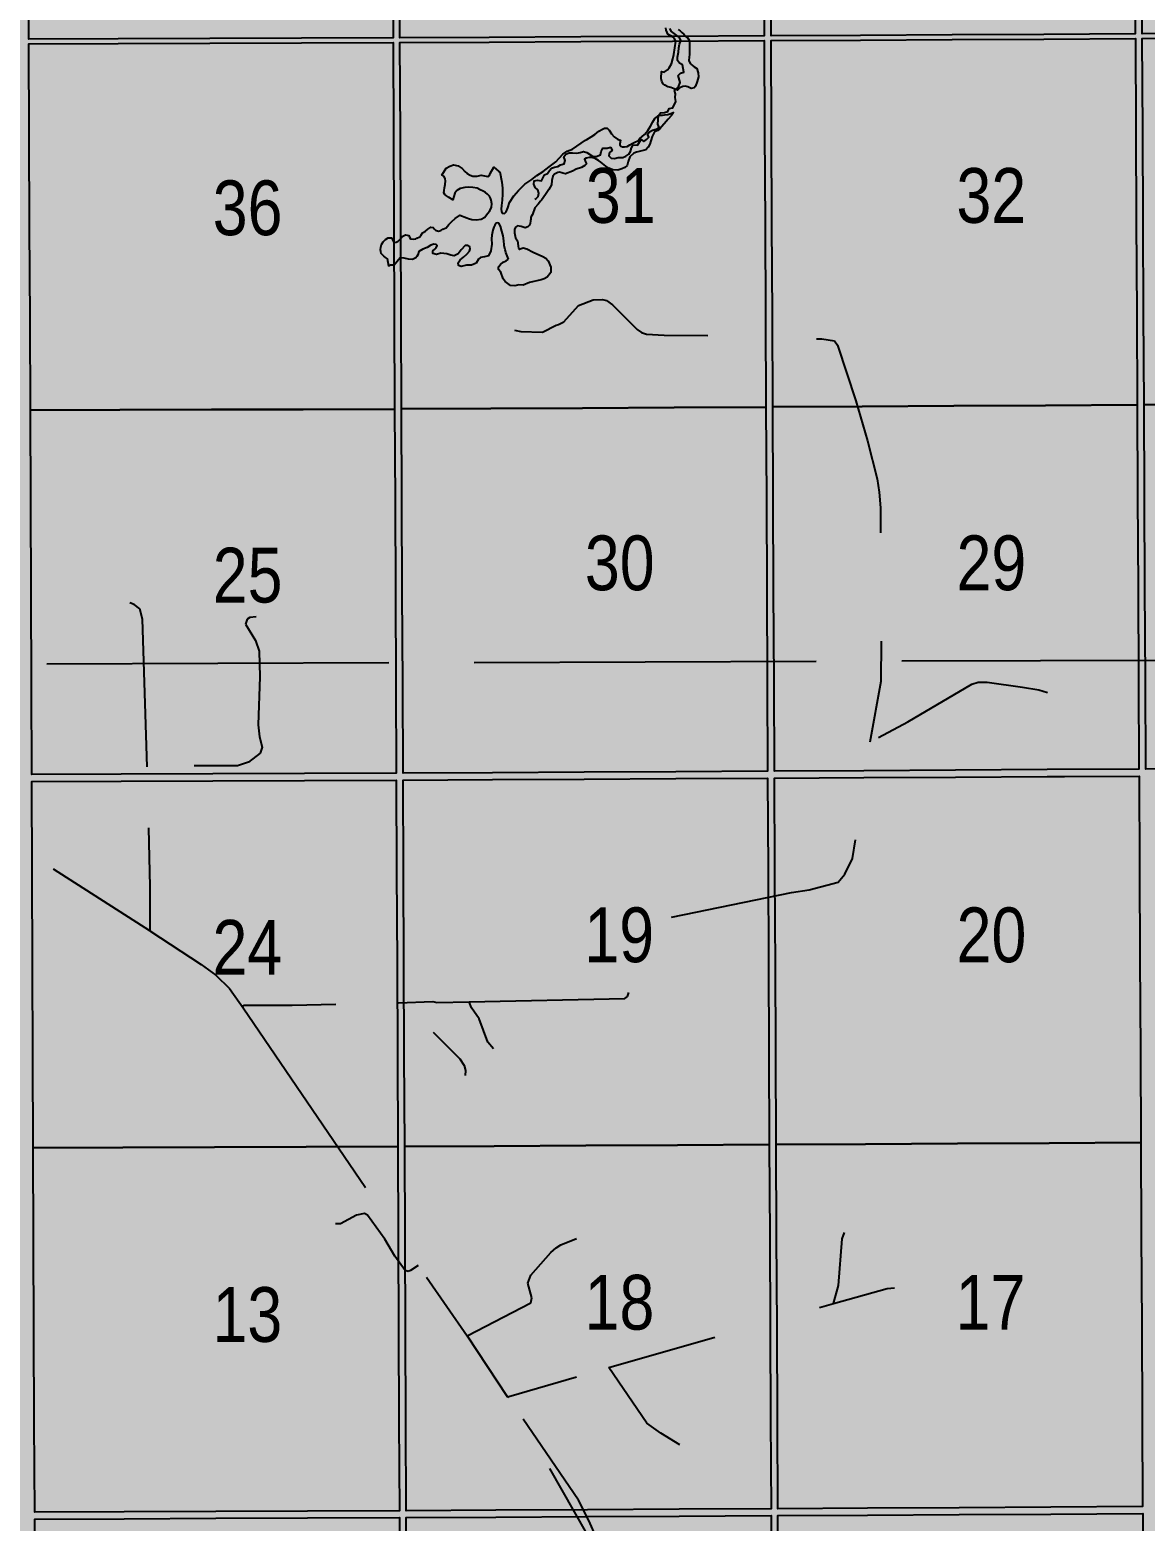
# Model space of a CAD drawing. Extents: x 507565 to 531726, y 6009554 to 6022365.
# Drawn here: x 523533.1 to 523696.1, y 6014925.7 to 6015143.7 of the extents above; entities that cross this region are included whole.
import ezdxf

# ---------------------------------------------------------------- set-up
doc = ezdxf.new("R2010")
doc.units = 0
doc.header["$LTSCALE"] = 5
doc.linetypes.add('DASHED2', pattern=[9.525, 6.35, -3.175])
doc.linetypes.add('foc-UNSURVEYED', pattern=[12.5, 10, -2.5])
for name, color, linetype in [('L-USEC', 7, 'foc-UNSURVEYED'), ('Quarters', 8, 'Continuous'), ('RoadSeg', 57, 'DASHED2'), ('T-WATER', 160, 'Continuous')]:
    doc.layers.add(name, color=color, linetype=linetype)
doc.layers.add('ROUTE-MAP-BACKGROUND-H', color=7, linetype='Continuous', true_color=0xf0ebff)
doc.styles.add('120', font='ARIALN.TTF', dxfattribs={"height": 13})

msp = doc.modelspace()

# ---------------------------------------------------------------- hatches: boundary and pattern name
at = {"layer": 'ROUTE-MAP-BACKGROUND-H'}
h = msp.add_hatch(color=256, dxfattribs=at)
h.dxf.hatch_style = 1
h.paths.add_polyline_path([(523871.081, 6016124.178), (523873.071, 6015800.356), (523917.515, 6015800.58), (523923.823, 6014811.294), (522926.315, 6014807.962), (522925.895, 6015778.478), (522873.584, 6015778.442), (522873.69, 6016121.495)])

# ---------------------------------------------------------------- linework, layer by layer
at = {"layer": 'L-USEC'}
msp.add_line((523898.033, 6015052.158), (523496.318, 6015050.837), dxfattribs=at)
at = {"layer": 'Quarters'}
for points in [[(523586.105, 6015155.864), (523586.162, 6015142.473), (523572.771, 6015142.423), (523559.38, 6015142.373), (523545.984, 6015142.333), (523532.922, 6015142.295), (523532.87, 6015155.683), (523532.818, 6015169.072), (523532.767, 6015182.461), (523532.715, 6015195.849), (523545.768, 6015195.895), (523559.157, 6015195.942), (523572.545, 6015195.989), (523585.934, 6015196.037), (523585.991, 6015182.646), (523586.048, 6015169.255), (523586.105, 6015155.864)], [(523600.227, 6015142.549), (523587.166, 6015142.478), (523587.109, 6015155.869), (523587.052, 6015169.26), (523586.995, 6015182.651), (523586.938, 6015196.042), (523599.995, 6015196.113), (523613.387, 6015196.185), (523626.778, 6015196.257), (523640.17, 6015196.33), (523640.232, 6015182.939), (523640.293, 6015169.548), (523640.355, 6015156.158), (523640.417, 6015142.768), (523627.02, 6015142.695), (523613.624, 6015142.622), (523600.227, 6015142.549)], [(523654.483, 6015142.844), (523641.421, 6015142.773), (523641.359, 6015156.163), (523641.297, 6015169.554), (523641.236, 6015182.945), (523641.174, 6015196.335), (523654.231, 6015196.406), (523667.623, 6015196.478), (523681.014, 6015196.551), (523694.406, 6015196.623), (523694.472, 6015183.233), (523694.539, 6015169.843), (523694.605, 6015156.453), (523694.672, 6015143.063), (523681.275, 6015142.99), (523667.879, 6015142.917), (523654.483, 6015142.844)], [(523708.737, 6015143.14), (523695.676, 6015143.069), (523695.61, 6015156.459), (523695.543, 6015169.848), (523695.477, 6015183.238), (523695.41, 6015196.629), (523708.467, 6015196.699), (523721.859, 6015196.772), (523735.25, 6015196.844), (523748.642, 6015196.916), (523748.713, 6015183.527), (523748.784, 6015170.137), (523748.855, 6015156.748), (523748.926, 6015143.36), (523735.53, 6015143.286), (523722.134, 6015143.213), (523708.737, 6015143.14)], [(523586.336, 6015101.636), (523586.393, 6015088.247), (523572.995, 6015088.2), (523559.596, 6015088.153), (523546.198, 6015088.106), (523533.135, 6015088.06), (523533.082, 6015101.451), (523533.03, 6015114.843), (523532.978, 6015128.234), (523532.925, 6015141.625), (523545.986, 6015141.664), (523559.383, 6015141.704), (523572.774, 6015141.753), (523586.164, 6015141.803), (523586.222, 6015128.414), (523586.279, 6015115.025), (523586.336, 6015101.636)], [(523600.463, 6015088.323), (523587.397, 6015088.252), (523587.34, 6015101.641), (523587.283, 6015115.031), (523587.226, 6015128.42), (523587.169, 6015141.809), (523600.23, 6015141.88), (523613.627, 6015141.953), (523627.023, 6015142.025), (523640.42, 6015142.098), (523640.482, 6015128.709), (523640.544, 6015115.319), (523640.605, 6015101.93), (523640.667, 6015088.541), (523627.266, 6015088.468), (523613.865, 6015088.395), (523600.463, 6015088.323)], [(523654.738, 6015088.617), (523641.672, 6015088.546), (523641.61, 6015101.935), (523641.548, 6015115.325), (523641.486, 6015128.714), (523641.424, 6015142.104), (523654.486, 6015142.175), (523667.882, 6015142.247), (523681.279, 6015142.321), (523694.675, 6015142.394), (523694.742, 6015129.005), (523694.808, 6015115.615), (523694.875, 6015102.226), (523694.941, 6015088.837), (523681.54, 6015088.763), (523668.139, 6015088.69), (523654.738, 6015088.617)], [(523709.011, 6015088.914), (523695.945, 6015088.842), (523695.879, 6015102.232), (523695.812, 6015115.621), (523695.746, 6015129.01), (523695.679, 6015142.399), (523708.741, 6015142.471), (523722.137, 6015142.544), (523735.534, 6015142.617), (523748.93, 6015142.69), (523749.001, 6015129.301), (523749.072, 6015115.912), (523749.143, 6015102.523), (523749.215, 6015089.135), (523735.814, 6015089.061), (523722.413, 6015088.988), (523709.011, 6015088.914)], [(523654.988, 6015035.394), (523641.917, 6015035.323), (523641.857, 6015048.378), (523641.795, 6015061.767), (523641.733, 6015075.157), (523641.672, 6015088.546), (523654.738, 6015088.617), (523668.139, 6015088.69), (523681.54, 6015088.763), (523694.941, 6015088.837), (523695.008, 6015075.448), (523695.074, 6015062.058), (523695.141, 6015048.669), (523695.205, 6015035.615), (523681.8, 6015035.541), (523668.394, 6015035.467), (523654.988, 6015035.394)], [(523709.28, 6015035.692), (523696.21, 6015035.62), (523696.145, 6015048.675), (523696.078, 6015062.064), (523696.012, 6015075.453), (523695.945, 6015088.842), (523709.011, 6015088.914), (523722.413, 6015088.988), (523735.814, 6015089.061), (523749.215, 6015089.135), (523749.286, 6015075.746), (523749.357, 6015062.357), (523749.428, 6015048.968), (523749.497, 6015035.914), (523736.092, 6015035.84), (523722.686, 6015035.766), (523709.28, 6015035.692)], [(523586.564, 6015048.079), (523586.62, 6015035.025), (523573.22, 6015034.976), (523559.814, 6015034.926), (523546.414, 6015034.877), (523533.343, 6015034.829), (523533.292, 6015047.886), (523533.24, 6015061.277), (523533.187, 6015074.669), (523533.135, 6015088.06), (523546.198, 6015088.106), (523559.596, 6015088.153), (523572.995, 6015088.2), (523586.393, 6015088.247), (523586.45, 6015074.858), (523586.507, 6015061.468), (523586.564, 6015048.079)], [(523600.695, 6015035.101), (523587.624, 6015035.03), (523587.568, 6015048.085), (523587.511, 6015061.474), (523587.454, 6015074.863), (523587.397, 6015088.252), (523600.463, 6015088.323), (523613.865, 6015088.395), (523627.266, 6015088.468), (523640.667, 6015088.541), (523640.729, 6015075.151), (523640.791, 6015061.762), (523640.853, 6015048.372), (523640.913, 6015035.318), (523627.507, 6015035.246), (523614.101, 6015035.173), (523600.695, 6015035.101)], [(523655.245, 6014980.832), (523642.169, 6014980.762), (523642.107, 6014994.151), (523642.046, 6015007.54), (523642.022, 6015012.7), (523641.984, 6015020.93), (523641.922, 6015034.319), (523654.993, 6015034.39), (523668.399, 6015034.463), (523681.805, 6015034.536), (523684.321, 6015034.55), (523695.21, 6015034.61), (523695.277, 6015021.221), (523695.343, 6015007.832), (523695.41, 6014994.443), (523695.476, 6014981.054), (523682.066, 6014980.979), (523668.656, 6014980.905), (523655.245, 6014980.832)], [(523586.795, 6014993.853), (523586.852, 6014980.464), (523573.445, 6014980.412), (523560.037, 6014980.361), (523546.63, 6014980.309), (523533.557, 6014980.259), (523533.505, 6014993.651), (523533.452, 6015007.042), (523533.4, 6015020.434), (523533.347, 6015033.825), (523546.415, 6015033.873), (523559.818, 6015033.922), (523573.221, 6015033.971), (523586.624, 6015034.021), (523586.681, 6015020.631), (523586.738, 6015007.242), (523586.795, 6014993.853)], [(523600.932, 6014980.54), (523587.856, 6014980.469), (523587.799, 6014993.858), (523587.742, 6015007.248), (523587.685, 6015020.637), (523587.628, 6015034.026), (523600.699, 6015034.097), (523614.105, 6015034.169), (523627.512, 6015034.241), (523640.918, 6015034.314), (523640.979, 6015020.924), (523641.041, 6015007.535), (523641.103, 6014994.145), (523641.165, 6014980.756), (523627.754, 6014980.684), (523614.343, 6014980.612), (523600.932, 6014980.54)], [(523587.023, 6014940.296), (523587.079, 6014927.242), (523573.67, 6014927.188), (523560.255, 6014927.134), (523546.846, 6014927.081), (523533.765, 6014927.028), (523533.714, 6014940.085), (523533.662, 6014953.476), (523533.609, 6014966.868), (523533.557, 6014980.259), (523546.63, 6014980.309), (523560.037, 6014980.361), (523573.445, 6014980.412), (523586.852, 6014980.464), (523586.909, 6014967.075), (523586.966, 6014953.686), (523587.023, 6014940.296)], [(523601.164, 6014927.318), (523588.083, 6014927.247), (523588.027, 6014940.302), (523587.97, 6014953.691), (523587.913, 6014967.08), (523587.856, 6014980.469), (523600.932, 6014980.54), (523614.343, 6014980.612), (523627.754, 6014980.684), (523641.165, 6014980.756), (523641.227, 6014967.367), (523641.289, 6014953.977), (523641.35, 6014940.588), (523641.411, 6014927.533), (523627.995, 6014927.461), (523614.579, 6014927.389), (523601.164, 6014927.318)], [(523655.495, 6014927.61), (523642.415, 6014927.539), (523642.355, 6014940.593), (523642.293, 6014953.983), (523642.231, 6014967.372), (523642.169, 6014980.762), (523655.245, 6014980.832), (523668.656, 6014980.905), (523682.066, 6014980.979), (523695.476, 6014981.054), (523695.543, 6014967.664), (523695.609, 6014954.275), (523695.676, 6014940.886), (523695.741, 6014927.832), (523682.326, 6014927.757), (523668.911, 6014927.682), (523655.495, 6014927.61)], [(523587.254, 6014886.07), (523587.311, 6014872.681), (523573.894, 6014872.625), (523560.478, 6014872.569), (523547.061, 6014872.513), (523533.979, 6014872.459), (523533.927, 6014885.85), (523533.874, 6014899.241), (523533.822, 6014912.633), (523533.769, 6014926.024), (523546.847, 6014926.077), (523560.259, 6014926.13), (523573.671, 6014926.184), (523587.083, 6014926.238), (523587.14, 6014912.849), (523587.197, 6014899.459), (523587.254, 6014886.07)], [(523601.401, 6014872.756), (523588.315, 6014872.686), (523588.258, 6014886.076), (523588.201, 6014899.465), (523588.144, 6014912.854), (523588.087, 6014926.243), (523601.168, 6014926.313), (523614.584, 6014926.385), (523628, 6014926.457), (523641.415, 6014926.529), (523641.477, 6014913.14), (523641.539, 6014899.75), (523641.601, 6014886.361), (523641.663, 6014872.972), (523628.242, 6014872.9), (523614.822, 6014872.828), (523601.401, 6014872.756)], [(523655.752, 6014873.048), (523642.667, 6014872.977), (523642.605, 6014886.366), (523642.543, 6014899.756), (523642.481, 6014913.145), (523642.42, 6014926.535), (523655.5, 6014926.605), (523668.916, 6014926.678), (523682.331, 6014926.753), (523695.746, 6014926.827), (523695.812, 6014913.438), (523695.879, 6014900.049), (523695.945, 6014886.66), (523696.012, 6014873.27), (523682.592, 6014873.195), (523669.173, 6014873.121), (523655.752, 6014873.048)]]:
    msp.add_lwpolyline(points, close=True, dxfattribs=at)
at = {"layer": 'RoadSeg', "flags": 128}
for points in [[(523603.897, 6015099.758), (523604.829, 6015099.592), (523608.026, 6015099.492), (523609.991, 6015100.491), (523610.324, 6015100.591), (523611.123, 6015100.99), (523613.288, 6015103.355), (523615.419, 6015104.187), (523616.784, 6015104.254), (523617.35, 6015104.087), (523618.249, 6015103.455), (523621.846, 6015099.858), (523622.478, 6015099.425), (523623.211, 6015099.192), (523625.808, 6015099.026), (523633.201, 6015098.992), (523645.955, 6015098.46), (523648.819, 6015098.526), (523650.717, 6015098.193), (523651.15, 6015097.594), (523653.814, 6015089.435), (523655.512, 6015083.607), (523656.911, 6015078.047), (523657.244, 6015076.082), (523657.41, 6015073.817), (523657.444, 6015057.533), (523657.31, 6015055.802), (523657.51, 6015054.803), (523657.444, 6015048.443), (523655.845, 6015039.551)], [(523550.217, 6015035.955), (523549.551, 6015057.534), (523549.151, 6015059.065), (523548.319, 6015059.698), (523547.686, 6015059.931)], [(523566.134, 6015057.867), (523565.235, 6015057.767), (523564.836, 6015057.533), (523564.602, 6015056.801), (523566.068, 6015054.436), (523566.601, 6015052.871), (523566.667, 6015049.109), (523566.434, 6015042.115), (523566.634, 6015040.35), (523567, 6015038.819), (523566.734, 6015037.953), (523565.002, 6015036.654), (523563.437, 6015036.121), (523550.416, 6015036.121), (523550.217, 6015035.955), (523550.616, 6015018.439), (523550.583, 6015011.979), (523520.713, 6015031.16), (523518.715, 6015032.991), (523517.016, 6015035.089), (523515.784, 6015037.453), (523513.653, 6015044.779), (523513.42, 6015044.513), (523507.159, 6015042.748), (523505.195, 6015042.348), (523500.333, 6015041.782), (523498.401, 6015041.116), (523492.274, 6015037.487), (523480.486, 6015030.094), (523466.433, 6015020.57), (523456.21, 6015014.01), (523454.978, 6015013.377), (523454.112, 6015013.244), (523449.583, 6015013.377)], [(523600.866, 6014994.729), (523600.001, 6014995.728), (523598.768, 6014999.125), (523597.636, 6015000.723), (523597.27, 6015001.622), (523620.047, 6015002.089), (523620.447, 6015002.388), (523620.68, 6015003.254), (523620.48, 6015009.947), (523620.647, 6015012.145), (523620.88, 6015012.578), (523621.346, 6015012.878), (523644.39, 6015017.573), (523646.987, 6015017.973), (523651.25, 6015019.105), (523652.182, 6015020.27), (523653.348, 6015022.568), (523654.913, 6015032.492), (523655.845, 6015039.551), (523661.406, 6015042.548), (523670.764, 6015048.043), (523671.696, 6015048.343), (523673.028, 6015048.343), (523678.19, 6015047.577), (523680.554, 6015047.21), (523681.82, 6015046.811)], [(523550.583, 6015011.979), (523558.109, 6015007.084), (523560.24, 6015005.518), (523562.238, 6015003.554), (523564.269, 6015000.756), (523564.203, 6015000.99), (523564.369, 6015001.123), (523571.429, 6015001.123), (523586.947, 6015001.456), (523587.646, 6015001.156), (523589.278, 6014999.924), (523595.905, 6014993.264), (523596.537, 6014992.298), (523596.737, 6014991.599), (523596.704, 6014990.866)], [(523586.947, 6015001.456), (523591.975, 6015001.656), (523592.541, 6015001.522), (523597.27, 6015001.622)], [(523564.269, 6015000.756), (523589.844, 6014963.094), (523596.97, 6014952.804), (523602.864, 6014943.946), (523603.098, 6014943.846), (523603.064, 6014943.946), (523617.717, 6014948.175)], [(523589.844, 6014963.094), (523588.712, 6014962.328), (523588.346, 6014962.195), (523587.946, 6014962.328), (523586.414, 6014964.459), (523584.949, 6014966.923), (523582.418, 6014970.42), (523581.985, 6014970.653), (523580.82, 6014970.42), (523578.489, 6014969.154), (523577.723, 6014969.154)], [(523596.97, 6014952.804), (523606.294, 6014957.633), (523606.461, 6014958.365), (523605.862, 6014960.496), (523606.294, 6014961.662), (523609.225, 6014964.959), (523610.024, 6014965.658), (523610.69, 6014966.091), (523612.988, 6014967.023)], [(523650.551, 6014957.533), (523651.283, 6014960.163), (523651.816, 6014966.956), (523652.149, 6014967.889)], [(523628.106, 6014936.887), (523625.309, 6014938.551), (523623.244, 6014940.05), (523617.717, 6014948.175), (523650.551, 6014957.533), (523658.409, 6014959.73), (523659.442, 6014959.797)]]:
    msp.add_lwpolyline(points, dxfattribs=at)
msp.add_lwpolyline([(523619.981, 6014914.176), (523620.947, 6014914.708), (523619.681, 6014916.007), (523619.048, 6014916.207), (523614.786, 6014925.831), (523613.288, 6014928.761), (523603.73, 6014942.714), (523603.098, 6014943.846)], close=True, dxfattribs=at)
at = {"layer": 'T-WATER'}
for points in [[(523606.895, 6015118.934), (523607.043, 6015118.973), (523607.395, 6015119.282), (523607.447, 6015119.779), (523607.306, 6015120.288), (523606.936, 6015120.629), (523606.756, 6015121.095), (523606.783, 6015121.616), (523607.296, 6015121.68), (523607.847, 6015121.586), (523608.283, 6015122.47), (523608.753, 6015122.688), (523609.012, 6015123.101), (523609.323, 6015123.46), (523609.767, 6015123.616), (523610.254, 6015123.675), (523610.658, 6015123.941), (523611.185, 6015124.08), (523611.331, 6015124.558), (523611.141, 6015125.099), (523611.433, 6015125.487), (523611.925, 6015125.664), (523612.404, 6015125.699), (523613.015, 6015125.633), (523613.508, 6015125.715), (523613.997, 6015125.891), (523614.474, 6015125.746), (523615.329, 6015125.197), (523615.827, 6015125.154), (523616.485, 6015125.383), (523616.605, 6015125.885), (523616.805, 6015126.362), (523617.451, 6015126.377), (523617.96, 6015126.5), (523618.011, 6015126.482), (523618.195, 6015126.051), (523617.817, 6015125.754), (523617.702, 6015125.266), (523618.044, 6015124.916), (523618.541, 6015124.864), (523619.071, 6015125.022), (523619.749, 6015125.01), (523620.212, 6015125.198), (523620.607, 6015125.508), (523620.885, 6015125.904), (523621.038, 6015126.425), (523621.277, 6015126.86), (523621.872, 6015126.81), (523622.409, 6015127.614), (523622.829, 6015127.363), (523623.219, 6015127.637), (523623.55, 6015127.975), (523623.344, 6015128.405), (523623.663, 6015128.766), (523624.098, 6015128.996), (523624.617, 6015129.148), (523625.037, 6015129.398), (523624.884, 6015129.896), (523624.955, 6015131.133), (523625.233, 6015131.526), (523625.827, 6015131.586), (523626.314, 6015131.717), (523626.539, 6015132.148), (523627.083, 6015132.276), (523627.476, 6015133.213), (523627.415, 6015133.791), (523627.434, 6015134.322), (523627.289, 6015134.781), (523627.651, 6015135.088), (523627.913, 6015135.492), (523628.112, 6015135.951), (523627.842, 6015136.995), (523628.177, 6015137.318), (523628.676, 6015137.49), (523628.469, 6015138.535), (523628.057, 6015138.795), (523627.765, 6015139.172), (523627.742, 6015139.665), (523627.896, 6015140.412), (523627.927, 6015141.057), (523628.025, 6015141.547), (523628.229, 6015142.113), (523628.033, 6015142.563), (523627.235, 6015143.109), (523626.882, 6015143.442), (523626.644, 6015143.871)], [(523627.84, 6015143.716), (523627.961, 6015143.622), (523628.127, 6015143.495), (523628.397, 6015143.291), (523628.683, 6015143.02), (523628.886, 6015142.782), (523629.021, 6015142.663), (523629.189, 6015142.527), (523629.509, 6015142.039), (523629.506, 6015140.03), (523629.441, 6015139.709), (523629.412, 6015139.15), (523629.652, 6015138.71), (523629.687, 6015138.645), (523630.164, 6015138.277), (523630.589, 6015137.993), (523630.781, 6015137.369), (523630.803, 6015136.778), (523630.639, 6015136.117), (523630.391, 6015135.439), (523630.189, 6015135.201), (523629.75, 6015135.096), (523629.241, 6015135.311), (523628.868, 6015135.427), (523628.526, 6015135.36), (523628.087, 6015135.193), (523627.72, 6015134.852), (523627.72, 6015134.852), (523626.771, 6015135.224), (523626.568, 6015135.273), (523626.313, 6015135.356), (523625.888, 6015135.555), (523625.633, 6015135.773), (523625.427, 6015136.126), (523625.339, 6015136.531), (523625.404, 6015137.58), (523625.788, 6015137.465), (523626.276, 6015137.824), (523626.544, 6015138.113), (523626.866, 6015138.694), (523627.058, 6015139.436), (523627.222, 6015140.046), (523627.48, 6015142.028), (523627.26, 6015142.466), (523627.092, 6015142.585), (523626.872, 6015142.721), (523626.585, 6015142.874), (523626.349, 6015143.044), (523626.214, 6015143.265), (523626.097, 6015143.603), (523626.014, 6015143.976)]]:
    msp.add_lwpolyline(points, dxfattribs=at)
msp.add_lwpolyline([(523603.024, 6015110.143), (523602.654, 6015111.127), (523602.584, 6015111.346), (523602.532, 6015111.532), (523602.425, 6015112.14), (523602.407, 6015112.258), (523602.369, 6015112.815), (523602.261, 6015113.558), (523602.07, 6015114.233), (523601.86, 6015114.959), (523601.603, 6015115.413), (523601.416, 6015115.462), (523601.214, 6015115.393), (523601.03, 6015115.104), (523600.88, 6015114.815), (523600.765, 6015114.392), (523600.619, 6015113.664), (523600.573, 6015113.106), (523600.596, 6015112.362), (523600.469, 6015111.363), (523600.12, 6015110.634), (523599.528, 6015110.511), (523598.954, 6015110.388), (523598.634, 6015110.148), (523598.301, 6015109.571), (523597.643, 6015109.295), (523596.882, 6015109.255), (523596.139, 6015109.08), (523595.731, 6015109.246), (523595.677, 6015109.618), (523595.945, 6015110.043), (523596.449, 6015110.418), (523596.953, 6015110.896), (523597.339, 6015111.305), (523597.454, 6015111.644), (523597.384, 6015111.947), (523597.061, 6015112.165), (523596.689, 6015112.145), (523596.102, 6015111.532), (523595.683, 6015110.936), (523595.094, 6015110.628), (523594.619, 6015110.742), (523594.025, 6015110.94), (523593.161, 6015111.001), (523592.503, 6015110.81), (523591.994, 6015110.958), (523591.974, 6015111.38), (523592.242, 6015111.619), (523592.444, 6015111.807), (523592.627, 6015112.129), (523592.44, 6015112.314), (523592.118, 6015112.362), (523591.679, 6015112.173), (523591.157, 6015111.864), (523590.517, 6015111.606), (523589.927, 6015111.263), (523589.796, 6015110.771), (523589.628, 6015110.535), (523589.495, 6015110.346), (523588.989, 6015110.123), (523588.397, 6015110.135), (523587.769, 6015110.299), (523587.176, 6015110.328), (523586.303, 6015109.255), (523585.792, 6015109.293), (523585.588, 6015109.186), (523585.53, 6015109.134), (523585.343, 6015110.178), (523585.075, 6015110.4), (523584.823, 6015110.606), (523584.554, 6015110.811), (523584.42, 6015110.982), (523584.355, 6015111.253), (523584.323, 6015111.491), (523584.378, 6015111.88), (523584.483, 6015112.285), (523584.707, 6015112.672), (523585.032, 6015113.042), (523585.457, 6015113.275), (523585.728, 6015113.289), (523585.863, 6015113.288), (523585.931, 6015113.287), (523586.289, 6015112.569), (523586.616, 6015112.623), (523586.902, 6015112.777), (523587.238, 6015113.101), (523587.506, 6015113.475), (523587.961, 6015113.682), (523588.486, 6015113.601), (523588.539, 6015113.365), (523588.727, 6015113.113), (523589.083, 6015113.048), (523589.472, 6015113.136), (523589.617, 6015113.2), (523590.095, 6015113.411), (523590.212, 6015113.615), (523590.48, 6015113.989), (523590.884, 6015114.229), (523591.254, 6015114.519), (523591.691, 6015114.81), (523592.03, 6015114.796), (523592.184, 6015114.594), (523592.37, 6015114.375), (523592.818, 6015114.245), (523593.122, 6015114.346), (523593.432, 6015114.528), (523593.909, 6015114.726), (523594.294, 6015115.203), (523594.731, 6015115.629), (523595.251, 6015116.073), (523595.874, 6015116.517), (523595.941, 6015116.585), (523596.926, 6015116.204), (523597.18, 6015116.105), (523597.655, 6015115.956), (523598.299, 6015115.877), (523599.029, 6015115.974), (523599.587, 6015116.279), (523599.95, 6015116.803), (523600.319, 6015117.212), (523600.534, 6015117.754), (523600.581, 6015118.211), (523600.509, 6015118.752), (523600.405, 6015119.055), (523600.267, 6015119.358), (523599.973, 6015119.643), (523599.663, 6015119.894), (523599.313, 6015120.102), (523598.884, 6015120.267), (523598.447, 6015120.527), (523597.82, 6015120.641), (523597.227, 6015120.653), (523596.669, 6015120.632), (523595.96, 6015120.474), (523595.505, 6015120.166), (523595.17, 6015119.808), (523594.9, 6015118.833), (523594.278, 6015119.209), (523593.955, 6015119.41), (523593.75, 6015119.577), (523593.596, 6015119.847), (523593.61, 6015120.168), (523593.674, 6015120.574), (523593.789, 6015121.048), (523593.818, 6015121.573), (523593.765, 6015121.877), (523593.61, 6015122.214), (523593.422, 6015122.381), (523593.285, 6015122.435), (523593.904, 6015123.45), (523594.443, 6015123.759), (523594.983, 6015123.915), (523595.695, 6015123.769), (523596.274, 6015123.401), (523596.649, 6015122.982), (523597.008, 6015122.646), (523597.415, 6015122.447), (523597.84, 6015122.264), (523598.449, 6015122.286), (523599.023, 6015122.409), (523599.532, 6015122.328), (523600.023, 6015122.231), (523600.242, 6015122.384), (523600.341, 6015122.673), (523600.909, 6015123.573), (523601.574, 6015122.987), (523601.76, 6015122.921), (523602.061, 6015121.385), (523602.17, 6015120.506), (523602.16, 6015119.627), (523602.099, 6015118.781), (523601.988, 6015117.969), (523601.975, 6015117.478), (523601.995, 6015117.124), (523602.115, 6015116.888), (523602.471, 6015116.84), (523602.689, 6015117.062), (523602.921, 6015117.655), (523603.202, 6015118.452), (523603.803, 6015119.42), (523604.508, 6015120.204), (523605.414, 6015121.09), (523606.441, 6015121.774), (523607.197, 6015122.389), (523608.089, 6015122.971), (523608.981, 6015123.62), (523609.939, 6015124.389), (523610.996, 6015125.477), (523611.619, 6015125.936), (523612.375, 6015126.227), (523614.295, 6015127.534), (523614.506, 6015127.656), (523615.121, 6015128.014), (523615.642, 6015128.39), (523616.265, 6015128.835), (523616.786, 6015129.16), (523617.09, 6015129.298), (523617.462, 6015129.284), (523617.769, 6015129.016), (523618.078, 6015128.46), (523618.471, 6015128.041), (523618.948, 6015127.689), (523619.355, 6015127.557), (523619.421, 6015127.56), (523619.292, 6015126.999), (523619.327, 6015126.881), (523619.464, 6015126.662), (523619.685, 6015126.579), (523619.973, 6015126.548), (523620.378, 6015126.636), (523620.795, 6015126.863), (523621.096, 6015127.068), (523621.504, 6015127.254), (523621.925, 6015127.459), (523622.162, 6015127.752), (523622.936, 6015128.38), (523623.388, 6015128.976), (523623.789, 6015129.588), (523624.122, 6015130.199), (523624.44, 6015130.692), (523625.062, 6015131.187), (523625.539, 6015131.214), (523625.817, 6015131.234), (523626.345, 6015131.302), (523627.175, 6015131.576), (523626.856, 6015131.133), (523626.386, 6015130.623), (523625.182, 6015129.193), (523624.881, 6015128.963), (523624.388, 6015128.764), (523624.021, 6015128.085), (523623.857, 6015127.458), (523623.709, 6015126.949), (523623.442, 6015126.525), (523623.09, 6015126.15), (523622.516, 6015125.993), (523621.756, 6015125.767), (523621.334, 6015125.663), (523620.78, 6015125.117), (523620.532, 6015124.405), (523620.367, 6015123.846), (523620.048, 6015123.556), (523619.61, 6015123.333), (523619.019, 6015123.176), (523618.291, 6015123.221), (523617.68, 6015123.436), (523617.271, 6015123.737), (523616.556, 6015124.306), (523616.182, 6015124.574), (523615.722, 6015124.857), (523615.213, 6015124.989), (523614.807, 6015124.985), (523614.402, 6015124.898), (523614.149, 6015124.76), (523614.288, 6015124.356), (523614.425, 6015124.103), (523614.208, 6015123.831), (523613.719, 6015123.557), (523612.909, 6015123.313), (523612.37, 6015123.005), (523611.358, 6015122.642), (523611.002, 6015122.707), (523610.849, 6015122.773), (523610.476, 6015122.871), (523610.239, 6015122.836), (523609.768, 6015122.578), (523609.533, 6015122.255), (523609.352, 6015121.628), (523609.307, 6015121.002), (523608.94, 6015120.323), (523608.556, 6015119.729), (523608.439, 6015119.575), (523607.836, 6015118.776), (523607.697, 6015118.6), (523607.351, 6015118.164), (523606.898, 6015117.636), (523606.545, 6015116.697), (523606.317, 6015116.262), (523606.287, 6015116.01), (523606.254, 6015115.737), (523606.189, 6015115.348), (523606.056, 6015115.076), (523605.838, 6015114.889), (523605.467, 6015114.75), (523604.863, 6015114.931), (523604.367, 6015115.033), (523604.064, 6015114.83), (523603.905, 6015114.488), (523603.919, 6015113.994), (523604.041, 6015113.268), (523604.332, 6015112.814), (523604.402, 6015112.493), (523604.44, 6015112.071), (523604.476, 6015111.75), (523604.498, 6015111.726), (523604.63, 6015111.575), (523604.725, 6015111.643), (523605.201, 6015111.797), (523605.725, 6015111.678), (523606.643, 6015111.157), (523608.053, 6015110.544), (523608.505, 6015110.282), (523608.812, 6015109.905), (523609.221, 6015108.982), (523609.209, 6015108.205), (523608.699, 6015107.53), (523608.258, 6015107.294), (523607.79, 6015107.121), (523606.125, 6015106.741), (523605.179, 6015106.357), (523604.535, 6015106.38), (523603.965, 6015106.274), (523603.321, 6015106.321), (523602.545, 6015106.887), (523602.267, 6015107.289), (523601.895, 6015108.255), (523601.591, 6015108.629), (523601.572, 6015109.034), (523601.889, 6015109.39), (523602.256, 6015109.694), (523602.712, 6015109.903), (523603.024, 6015110.143)], close=True, dxfattribs=at)

# ---------------------------------------------------------------- texts
at = {"layer": 'RoadSeg', "style": '120'}
for s, p in [('36', (523559.797, 6015113.654)), ('31', (523614.34, 6015115.454)), ('32', (523668.52, 6015115.454)), ('30', (523614.2, 6015061.761)), ('29', (523668.533, 6015061.77)), ('25', (523559.797, 6015059.97)), ('19', (523614.125, 6015007.406)), ('20', (523668.541, 6015007.397)), ('24', (523559.759, 6015005.571)), ('18', (523614.16, 6014953.704)), ('17', (523668.391, 6014953.685)), ('13', (523559.76, 6014951.913))]:
    msp.add_text(s, height=8.0042, dxfattribs=at).set_placement(p)
msp.add_text('60-18-5', height=39.9833, rotation=359.95761, dxfattribs=at).set_placement((523670.592, 6014964.088))

doc.saveas('drawing.dxf')
